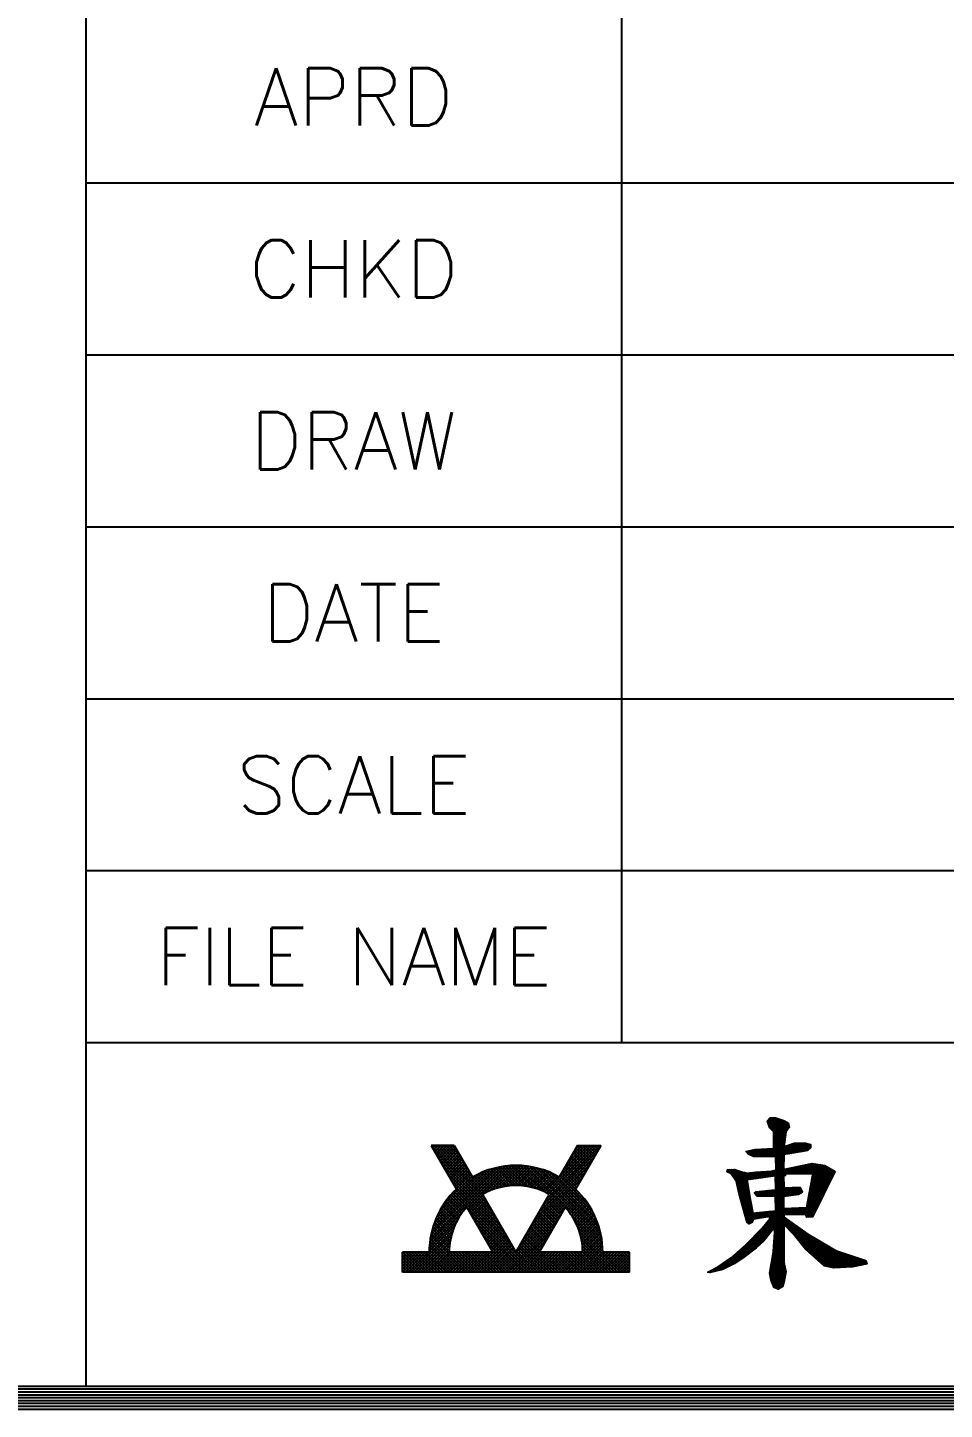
# Model space of a CAD drawing. Extents: x -81 to 345, y -106 to 196.
# Drawn here: x 208.31 to 240.29, y -96.17 to -47.95 of the extents above; entities that cross this region are included whole.
import ezdxf
from ezdxf.enums import TextEntityAlignment as Align

# ---------------------------------------------------------------- set-up
doc = ezdxf.new("R2010")
doc.units = 0
doc.header["$LTSCALE"] = 2.60274
doc.styles.get("Standard").update_dxf_attribs({"font": 'romans.shx', "width": 0.8, "bigfont": 'whgtxt.shx'})

msp = doc.modelspace()

# ---------------------------------------------------------------- linework, layer by layer
at = {"ltscale": 7.808219}
msp.add_line((210.348, 18.631), (210.348, -95.369), dxfattribs=at)
at = {"color": 4, "ltscale": 7.808219}
for p, q in [((229.023, -47.369), (229.023, -83.369)), ((210.348, -53.369), (260.148, -53.369)), ((210.348, -59.369), (260.148, -59.369)), ((210.348, -65.369), (260.148, -65.369)), ((210.348, -71.369), (260.148, -71.369)), ((210.348, -77.369), (260.148, -77.369)), ((210.348, -83.369), (334.848, -83.369))]:
    msp.add_line(p, q, dxfattribs=at)
at = {"color": 4, "ltscale": 100}
for p, q in [((234.734, -86.707), (234.127, -86.1)), ((234.128, -86.106), (234.235, -86)), ((234.145, -86.164), (234.309, -86)), ((234.726, -86.773), (234.157, -86.204)), ((234.743, -86.64), (234.161, -86.059)), ((234.162, -86.221), (234.384, -86)), ((234.179, -86.279), (234.445, -86.013)), ((234.718, -86.839), (234.188, -86.31)), ((234.751, -86.574), (234.194, -86.018)), ((234.196, -86.336), (234.503, -86.03)), ((234.23, -86.377), (234.56, -86.047)), ((234.759, -86.508), (234.251, -86)), ((234.268, -86.413), (234.617, -86.064)), ((234.307, -86.449), (234.675, -86.081)), ((234.783, -86.457), (234.326, -86)), ((234.338, -86.493), (234.723, -86.107)), ((234.338, -86.567), (234.771, -86.134)), ((234.338, -86.642), (234.819, -86.161)), ((234.338, -86.716), (234.85, -86.205)), ((234.338, -86.791), (234.861, -86.268)), ((234.814, -86.414), (234.4, -86)), ((234.845, -86.37), (234.505, -86.031)), ((234.87, -86.321), (234.612, -86.063)), ((234.854, -86.23), (234.741, -86.117)), ((234.078, -87.349), (234.736, -86.691)), ((234.152, -87.35), (234.726, -86.776)), ((234.338, -86.865), (234.872, -86.332)), ((234.338, -86.94), (234.758, -86.52)), ((234.709, -86.905), (234.338, -86.534)), ((234.338, -87.014), (234.747, -86.606)), ((234.701, -86.972), (234.338, -86.609)), ((234.899, -87.244), (234.338, -86.683)), ((234.835, -87.255), (234.338, -86.758)), ((222.391, -86.959), (223.27, -88.483)), ((223.197, -86.959), (222.391, -86.959)), ((224.279, -88.833), (222.405, -86.959)), ((222.437, -87.04), (222.518, -86.959)), ((222.475, -87.105), (222.621, -86.959)), ((224.204, -88.656), (222.508, -86.959)), ((224.42, -89.077), (222.512, -87.169)), ((222.513, -87.17), (222.724, -86.959)), ((222.55, -87.236), (222.827, -86.959)), ((222.588, -87.301), (222.93, -86.959)), ((224.271, -88.619), (222.611, -86.959)), ((222.626, -87.366), (223.033, -86.959)), ((222.663, -87.431), (223.135, -86.959)), ((222.701, -87.496), (223.212, -86.985)), ((224.34, -88.585), (222.714, -86.959)), ((222.739, -87.562), (223.25, -87.05)), ((222.776, -87.627), (223.288, -87.116)), ((222.814, -87.692), (223.325, -87.181)), ((223.717, -87.86), (222.817, -86.959)), ((222.852, -87.757), (223.363, -87.246)), ((223.577, -87.616), (222.919, -86.959)), ((223.436, -87.373), (223.022, -86.959)), ((223.296, -87.13), (223.125, -86.959)), ((223.197, -86.959), (223.834, -88.063)), ((226.29, -89.051), (228.197, -87.143)), ((226.348, -88.582), (227.97, -86.959)), ((226.416, -88.616), (228.073, -86.959)), ((226.43, -88.808), (228.279, -86.959)), ((226.483, -88.652), (228.176, -86.959)), ((227.498, -86.959), (226.86, -88.063)), ((226.992, -87.834), (227.867, -86.959)), ((227.133, -87.591), (227.764, -86.959)), ((227.273, -87.347), (227.662, -86.959)), ((227.839, -87.764), (227.328, -87.253)), ((227.877, -87.699), (227.366, -87.188)), ((227.914, -87.634), (227.403, -87.123)), ((227.414, -87.104), (227.559, -86.959)), ((228.304, -86.959), (227.424, -88.483)), ((227.952, -87.568), (227.441, -87.057)), ((227.99, -87.503), (227.478, -86.992)), ((227.498, -86.959), (228.304, -86.959)), ((228.027, -87.438), (227.548, -86.959)), ((228.065, -87.373), (227.651, -86.959)), ((228.103, -87.308), (227.754, -86.959)), ((228.14, -87.242), (227.857, -86.959)), ((228.178, -87.177), (227.96, -86.959)), ((228.216, -87.112), (228.063, -86.959)), ((228.253, -87.047), (228.166, -86.959)), ((228.291, -86.982), (228.268, -86.959)), ((233.532, -87.293), (233.403, -87.164)), ((233.408, -87.199), (233.454, -87.154)), ((233.443, -87.238), (233.547, -87.134)), ((233.657, -87.344), (233.465, -87.151)), ((233.485, -87.271), (233.641, -87.115)), ((233.733, -87.345), (233.527, -87.139)), ((233.536, -87.295), (233.729, -87.102)), ((233.586, -87.319), (233.809, -87.097)), ((233.808, -87.345), (233.588, -87.126)), ((233.636, -87.343), (233.888, -87.091)), ((233.883, -87.346), (233.65, -87.113)), ((233.71, -87.344), (233.968, -87.086)), ((233.959, -87.347), (233.714, -87.103)), ((233.784, -87.345), (234.048, -87.081)), ((234.034, -87.348), (233.784, -87.098)), ((234.11, -87.349), (233.854, -87.094)), ((233.857, -87.346), (234.127, -87.077)), ((234.185, -87.35), (233.924, -87.089)), ((233.931, -87.347), (234.201, -87.077)), ((234.261, -87.351), (233.994, -87.085)), ((234.005, -87.348), (234.276, -87.077)), ((234.336, -87.352), (234.064, -87.08)), ((234.682, -87.623), (234.135, -87.077)), ((234.683, -87.55), (234.21, -87.077)), ((234.226, -87.35), (234.715, -86.861)), ((234.684, -87.477), (234.284, -87.077)), ((234.299, -87.351), (234.704, -86.946)), ((234.771, -87.265), (234.338, -86.832)), ((234.707, -87.276), (234.338, -86.907)), ((234.687, -87.33), (234.338, -86.981)), ((234.686, -87.403), (234.338, -87.056)), ((234.373, -87.352), (234.735, -86.99)), ((234.412, -87.387), (234.846, -86.953)), ((234.414, -87.46), (234.958, -86.916)), ((234.415, -87.533), (235.066, -86.883)), ((234.963, -87.234), (234.724, -86.994)), ((234.755, -87.268), (235.142, -86.881)), ((235.027, -87.223), (234.78, -86.975)), ((235.091, -87.213), (234.835, -86.957)), ((234.844, -87.253), (235.218, -86.879)), ((235.156, -87.202), (234.891, -86.938)), ((234.933, -87.239), (235.295, -86.878)), ((235.22, -87.192), (234.947, -86.92)), ((235.282, -87.18), (235.003, -86.901)), ((235.023, -87.224), (235.371, -86.876)), ((235.344, -87.167), (235.06, -86.883)), ((235.112, -87.21), (235.446, -86.875)), ((235.406, -87.155), (235.133, -86.881)), ((235.201, -87.195), (235.503, -86.893)), ((235.468, -87.142), (235.205, -86.88)), ((235.525, -87.125), (235.278, -86.878)), ((235.292, -87.178), (235.559, -86.911)), ((235.566, -87.091), (235.351, -86.876)), ((235.386, -87.159), (235.616, -86.929)), ((235.606, -87.057), (235.424, -86.875)), ((235.48, -87.139), (235.623, -86.996)), ((235.624, -87), (235.523, -86.899)), ((222.343, -90.323), (224.987, -87.679)), ((222.36, -90.204), (224.868, -87.696)), ((222.383, -90.078), (224.742, -87.719)), ((222.413, -89.945), (224.609, -87.749)), ((224.56, -89.32), (222.653, -87.412)), ((224.701, -89.564), (222.793, -87.656)), ((222.889, -87.822), (223.4, -87.311)), ((222.927, -87.888), (223.438, -87.377)), ((222.965, -87.953), (223.476, -87.442)), ((223.002, -88.018), (223.513, -87.507)), ((223.04, -88.083), (223.551, -87.572)), ((223.078, -88.149), (223.589, -87.637)), ((223.115, -88.214), (223.626, -87.703)), ((223.642, -89.127), (225.102, -87.667)), ((224.231, -88.641), (225.212, -87.66)), ((224.431, -88.544), (225.317, -87.658)), ((224.598, -88.48), (225.419, -87.658)), ((225.244, -88.358), (224.63, -87.744)), ((225.345, -88.356), (224.713, -87.725)), ((224.746, -88.435), (225.518, -87.662)), ((225.45, -88.358), (224.799, -87.707)), ((224.88, -88.403), (225.614, -87.669)), ((225.56, -88.365), (224.887, -87.693)), ((225.677, -88.379), (224.978, -87.68)), ((225.005, -88.381), (225.707, -87.679)), ((225.801, -88.4), (225.071, -87.67)), ((225.123, -88.367), (225.798, -87.691)), ((225.934, -88.431), (225.166, -87.663)), ((225.234, -88.359), (225.886, -87.706)), ((226.08, -88.474), (225.265, -87.659)), ((225.339, -88.356), (225.972, -87.723)), ((226.245, -88.536), (225.366, -87.657)), ((225.44, -88.358), (226.056, -87.742)), ((226.44, -88.628), (225.472, -87.66)), ((227.048, -89.134), (225.581, -87.666)), ((228.353, -90.336), (225.695, -87.677)), ((228.337, -90.217), (225.814, -87.694)), ((228.315, -90.091), (225.939, -87.716)), ((226.009, -89.538), (227.916, -87.63)), ((228.285, -89.959), (226.072, -87.745)), ((226.149, -89.295), (228.057, -87.387)), ((227.575, -88.221), (227.064, -87.709)), ((227.613, -88.155), (227.102, -87.644)), ((227.651, -88.09), (227.14, -87.579)), ((227.688, -88.025), (227.177, -87.514)), ((227.726, -87.96), (227.215, -87.449)), ((227.764, -87.895), (227.253, -87.383)), ((227.801, -87.829), (227.29, -87.318)), ((234.203, -88.044), (234.683, -87.564)), ((234.29, -88.031), (234.682, -87.64)), ((234.378, -88.018), (234.68, -87.716)), ((234.403, -88.217), (234.864, -87.755)), ((234.681, -87.696), (234.413, -87.429)), ((234.679, -87.77), (234.415, -87.505)), ((234.774, -87.939), (234.416, -87.581)), ((234.417, -87.606), (234.687, -87.336)), ((234.418, -87.679), (234.686, -87.412)), ((234.758, -87.997), (234.418, -87.657)), ((234.686, -88), (234.419, -87.733)), ((234.42, -87.752), (234.684, -87.488)), ((234.697, -87.997), (234.959, -87.735)), ((234.83, -87.939), (235.053, -87.715)), ((235.072, -87.939), (234.884, -87.751)), ((234.904, -87.939), (235.148, -87.696)), ((235.146, -87.939), (234.946, -87.738)), ((234.979, -87.939), (235.242, -87.676)), ((235.221, -87.939), (235.007, -87.725)), ((235.053, -87.939), (235.336, -87.656)), ((235.295, -87.939), (235.069, -87.712)), ((235.128, -87.939), (235.431, -87.636)), ((235.37, -87.939), (235.131, -87.699)), ((235.445, -87.939), (235.192, -87.686)), ((235.203, -87.939), (235.525, -87.616)), ((235.519, -87.939), (235.254, -87.673)), ((235.277, -87.939), (235.62, -87.596)), ((235.594, -87.939), (235.315, -87.66)), ((235.352, -87.939), (235.704, -87.586)), ((235.668, -87.939), (235.377, -87.647)), ((235.426, -87.939), (235.768, -87.597)), ((236.209, -88.405), (235.438, -87.634)), ((236.233, -88.355), (235.5, -87.621)), ((235.501, -87.939), (235.831, -87.608)), ((236.258, -88.305), (235.561, -87.608)), ((235.575, -87.939), (235.895, -87.619)), ((235.611, -88.424), (236.281, -87.754)), ((236.283, -88.255), (235.623, -87.595)), ((235.629, -88.332), (236.234, -87.727)), ((235.647, -88.24), (236.187, -87.699)), ((235.65, -87.939), (235.959, -87.63)), ((235.664, -88.148), (236.141, -87.671)), ((235.682, -88.056), (236.086, -87.651)), ((236.307, -88.205), (235.685, -87.583)), ((235.699, -87.964), (236.022, -87.641)), ((236.332, -88.155), (235.775, -87.599)), ((236.357, -88.105), (235.865, -87.614)), ((236.381, -88.056), (235.955, -87.629)), ((236.406, -88.006), (236.045, -87.644)), ((236.431, -87.956), (236.154, -87.68)), ((222.453, -89.802), (224.466, -87.789)), ((222.504, -89.648), (224.312, -87.84)), ((222.572, -89.477), (224.141, -87.908)), ((222.667, -89.279), (223.943, -88.003)), ((222.813, -89.031), (223.815, -88.029)), ((224.841, -89.807), (222.934, -87.899)), ((224.982, -90.05), (223.074, -88.143)), ((223.153, -88.279), (223.664, -87.768)), ((223.191, -88.344), (223.702, -87.833)), ((223.228, -88.409), (223.739, -87.898)), ((223.266, -88.475), (223.777, -87.963)), ((224.41, -88.553), (223.889, -88.032)), ((224.483, -88.522), (223.956, -87.996)), ((224.557, -88.494), (224.025, -87.962)), ((224.634, -88.468), (224.095, -87.929)), ((224.713, -88.444), (224.166, -87.897)), ((224.794, -88.422), (224.239, -87.868)), ((224.878, -88.404), (224.314, -87.839)), ((224.965, -88.387), (224.39, -87.813)), ((225.055, -88.374), (224.468, -87.788)), ((225.147, -88.364), (224.548, -87.765)), ((225.537, -88.363), (226.138, -87.763)), ((225.631, -88.373), (226.218, -87.785)), ((225.721, -88.386), (226.296, -87.81)), ((225.728, -90.025), (227.635, -88.117)), ((225.808, -88.402), (226.373, -87.836)), ((225.868, -89.781), (227.776, -87.874)), ((225.892, -88.42), (226.448, -87.865)), ((225.974, -88.442), (226.521, -87.894)), ((226.053, -88.465), (226.592, -87.925)), ((226.13, -88.491), (226.663, -87.958)), ((226.204, -88.519), (226.731, -87.992)), ((228.247, -89.818), (226.213, -87.784)), ((226.277, -88.549), (226.798, -88.028)), ((228.197, -89.665), (226.366, -87.834)), ((228.13, -89.496), (226.535, -87.9)), ((228.039, -89.302), (226.729, -87.991)), ((227.902, -89.061), (226.876, -88.036)), ((227.425, -88.482), (226.914, -87.97)), ((227.463, -88.416), (226.951, -87.905)), ((227.5, -88.351), (226.989, -87.84)), ((227.538, -88.286), (227.027, -87.775)), ((232.823, -87.926), (232.724, -87.827)), ((232.726, -87.881), (232.806, -87.801)), ((233.453, -88.482), (232.774, -87.802)), ((232.777, -87.905), (232.884, -87.798)), ((232.828, -87.928), (232.961, -87.795)), ((233.438, -88.392), (232.846, -87.799)), ((233.469, -88.571), (232.856, -87.959)), ((232.863, -87.968), (233.021, -87.81)), ((232.894, -88.012), (233.077, -87.828)), ((233.423, -88.302), (232.917, -87.797)), ((232.925, -88.055), (233.133, -87.847)), ((232.956, -88.099), (233.189, -87.865)), ((232.986, -88.142), (233.245, -87.884)), ((233.408, -88.212), (232.997, -87.802)), ((233.017, -88.186), (233.306, -87.898)), ((233.484, -88.661), (233.04, -88.217)), ((233.044, -88.234), (233.367, -87.911)), ((233.057, -88.295), (233.429, -87.924)), ((233.071, -88.356), (233.512, -87.915)), ((233.084, -88.417), (233.595, -87.906)), ((233.098, -88.478), (233.401, -88.175)), ((233.428, -88.158), (233.109, -87.839)), ((233.111, -88.539), (233.412, -88.238)), ((233.493, -88.149), (233.221, -87.876)), ((233.558, -88.139), (233.32, -87.901)), ((233.623, -88.13), (233.414, -87.921)), ((233.416, -88.16), (233.678, -87.898)), ((233.688, -88.12), (233.485, -87.917)), ((233.503, -88.147), (233.758, -87.892)), ((233.753, -88.11), (233.553, -87.911)), ((233.591, -88.134), (233.838, -87.887)), ((233.818, -88.101), (233.621, -87.904)), ((233.678, -88.121), (233.918, -87.882)), ((233.883, -88.091), (233.689, -87.897)), ((233.948, -88.082), (233.758, -87.892)), ((233.766, -88.109), (233.998, -87.877)), ((234.013, -88.072), (233.828, -87.888)), ((233.853, -88.096), (234.077, -87.871)), ((234.078, -88.062), (233.898, -87.883)), ((233.941, -88.083), (234.157, -87.866)), ((234.143, -88.053), (233.968, -87.878)), ((234.028, -88.07), (234.237, -87.861)), ((234.208, -88.043), (234.038, -87.874)), ((234.272, -88.034), (234.108, -87.869)), ((234.115, -88.057), (234.332, -87.841)), ((234.337, -88.024), (234.178, -87.865)), ((234.186, -88.732), (234.693, -88.225)), ((234.695, -88.307), (234.248, -87.86)), ((234.693, -88.231), (234.31, -87.847)), ((234.691, -88.154), (234.367, -87.83)), ((234.4, -88.07), (234.679, -87.792)), ((234.698, -88.384), (234.4, -88.087)), ((234.401, -88.143), (234.77, -87.775)), ((234.93, -88.691), (234.402, -88.163)), ((234.864, -88.7), (234.403, -88.239)), ((234.404, -88.29), (234.686, -88.008)), ((234.405, -88.363), (234.689, -88.08)), ((234.407, -88.436), (234.691, -88.152)), ((234.688, -88.077), (234.421, -87.809)), ((234.848, -87.939), (234.7, -87.79)), ((234.923, -87.939), (234.761, -87.777)), ((234.997, -87.939), (234.823, -87.764)), ((235.506, -88.977), (236.337, -88.146)), ((235.524, -88.884), (236.409, -87.999)), ((235.541, -88.792), (236.469, -87.865)), ((235.559, -88.7), (236.422, -87.837)), ((235.576, -88.608), (236.375, -87.81)), ((235.594, -88.516), (236.328, -87.782)), ((236.085, -88.654), (235.65, -88.219)), ((236.11, -88.604), (235.662, -88.156)), ((236.135, -88.554), (235.674, -88.094)), ((236.159, -88.504), (235.686, -88.031)), ((236.184, -88.455), (235.698, -87.969)), ((236.455, -87.906), (236.336, -87.787)), ((223.583, -89.165), (223.088, -88.671)), ((225.902, -91.382), (223.137, -88.617)), ((226.005, -91.382), (223.187, -88.564)), ((225.122, -90.294), (223.215, -88.386)), ((225.263, -90.537), (223.239, -88.513)), ((223.68, -89.192), (224.191, -88.681)), ((224.184, -88.668), (225.347, -90.683)), ((224.679, -91.382), (227.502, -88.559)), ((224.782, -91.382), (227.552, -88.611)), ((226.511, -88.668), (225.347, -90.683)), ((225.447, -90.511), (227.45, -88.508)), ((225.587, -90.268), (227.495, -88.36)), ((227.011, -89.199), (226.5, -88.688)), ((227.107, -89.16), (227.602, -88.665)), ((227.154, -89.216), (227.65, -88.72)), ((233.499, -88.751), (233.061, -88.313)), ((233.514, -88.841), (233.082, -88.409)), ((233.533, -88.934), (233.104, -88.504)), ((233.125, -88.6), (233.423, -88.302)), ((233.551, -89.027), (233.125, -88.6)), ((233.14, -88.66), (233.434, -88.366)), ((233.57, -89.12), (233.151, -88.701)), ((233.156, -88.718), (233.445, -88.43)), ((233.172, -88.777), (233.455, -88.493)), ((233.188, -88.836), (233.466, -88.557)), ((233.204, -88.894), (233.477, -88.621)), ((233.22, -88.953), (233.488, -88.684)), ((233.682, -88.64), (233.744, -88.577)), ((233.853, -88.732), (233.713, -88.592)), ((233.715, -88.68), (233.829, -88.567)), ((233.749, -88.721), (233.914, -88.556)), ((233.927, -88.732), (233.77, -88.574)), ((233.813, -88.732), (233.999, -88.546)), ((234.002, -88.732), (233.836, -88.566)), ((233.887, -88.732), (234.084, -88.535)), ((234.076, -88.732), (233.902, -88.558)), ((233.962, -88.732), (234.169, -88.525)), ((234.151, -88.732), (233.969, -88.55)), ((234.226, -88.732), (234.035, -88.541)), ((234.037, -88.732), (234.249, -88.519)), ((234.3, -88.732), (234.101, -88.533)), ((234.111, -88.732), (234.329, -88.514)), ((234.375, -88.732), (234.168, -88.525)), ((234.686, -88.969), (234.237, -88.52)), ((234.26, -88.732), (234.695, -88.297)), ((234.686, -88.894), (234.307, -88.515)), ((234.335, -88.732), (234.697, -88.369)), ((234.686, -88.82), (234.376, -88.51)), ((234.404, -88.737), (234.699, -88.442)), ((234.404, -88.811), (234.768, -88.447)), ((234.798, -88.708), (234.405, -88.315)), ((234.405, -88.885), (234.845, -88.445)), ((234.732, -88.717), (234.406, -88.391)), ((234.406, -88.959), (234.922, -88.442)), ((234.686, -88.745), (234.407, -88.467)), ((234.721, -88.719), (234.999, -88.44)), ((234.996, -88.683), (234.761, -88.448)), ((234.806, -88.707), (235.075, -88.439)), ((235.062, -88.674), (234.833, -88.445)), ((234.892, -88.696), (235.15, -88.438)), ((235.128, -88.666), (234.905, -88.443)), ((234.978, -88.685), (235.226, -88.437)), ((235.194, -88.657), (234.978, -88.441)), ((235.244, -88.633), (235.051, -88.44)), ((235.063, -88.674), (235.285, -88.452)), ((235.291, -88.605), (235.125, -88.438)), ((235.149, -88.663), (235.308, -88.504)), ((235.338, -88.577), (235.198, -88.437)), ((235.264, -89.368), (236.191, -88.441)), ((235.267, -88.619), (235.332, -88.555)), ((235.283, -88.448), (235.271, -88.436)), ((235.338, -89.368), (236.118, -88.588)), ((235.489, -89.069), (236.264, -88.294)), ((235.888, -89.053), (235.555, -88.72)), ((235.913, -89.003), (235.567, -88.657)), ((235.938, -88.953), (235.579, -88.595)), ((235.962, -88.903), (235.591, -88.532)), ((235.987, -88.854), (235.603, -88.469)), ((236.011, -88.804), (235.615, -88.407)), ((236.036, -88.754), (235.627, -88.344)), ((236.061, -88.704), (235.639, -88.282)), ((223.256, -89.662), (222.741, -89.146)), ((223.291, -89.593), (222.78, -89.082)), ((223.327, -89.527), (222.82, -89.02)), ((223.366, -89.463), (222.861, -88.958)), ((223.406, -89.4), (222.904, -88.898)), ((223.447, -89.339), (222.948, -88.839)), ((223.491, -89.279), (222.993, -88.782)), ((223.536, -89.222), (223.04, -88.726)), ((223.632, -89.11), (224.541, -90.683)), ((223.718, -89.257), (224.229, -88.746)), ((223.755, -89.322), (224.266, -88.811)), ((223.793, -89.388), (224.304, -88.876)), ((223.831, -89.453), (224.342, -88.942)), ((223.868, -89.518), (224.379, -89.007)), ((223.906, -89.583), (224.417, -89.072)), ((223.944, -89.649), (224.455, -89.137)), ((223.981, -89.714), (224.492, -89.203)), ((227.062, -89.11), (226.154, -90.683)), ((226.747, -89.655), (226.236, -89.144)), ((226.785, -89.59), (226.274, -89.079)), ((226.822, -89.525), (226.311, -89.014)), ((226.86, -89.46), (226.349, -88.949)), ((226.898, -89.395), (226.387, -88.883)), ((226.935, -89.329), (226.424, -88.818)), ((226.973, -89.264), (226.462, -88.753)), ((227.199, -89.273), (227.696, -88.776)), ((227.243, -89.332), (227.742, -88.833)), ((227.285, -89.393), (227.786, -88.892)), ((227.325, -89.456), (227.829, -88.952)), ((227.364, -89.52), (227.871, -89.013)), ((227.4, -89.586), (227.911, -89.076)), ((227.435, -89.654), (227.95, -89.14)), ((227.468, -89.724), (227.988, -89.205)), ((232.522, -91.29), (234.686, -89.126)), ((232.652, -91.235), (234.721, -89.165)), ((232.795, -91.166), (234.799, -89.162)), ((232.937, -91.098), (234.876, -89.159)), ((233.589, -89.213), (233.179, -88.803)), ((233.607, -89.306), (233.207, -88.906)), ((233.74, -89.513), (233.235, -89.008)), ((233.236, -89.011), (233.499, -88.748)), ((233.252, -89.07), (233.51, -88.812)), ((233.676, -89.524), (233.263, -89.111)), ((233.267, -89.128), (233.521, -88.875)), ((233.284, -89.186), (233.533, -88.937)), ((233.301, -89.243), (233.546, -88.999)), ((233.318, -89.301), (233.558, -89.061)), ((233.335, -89.358), (233.571, -89.123)), ((233.353, -89.416), (233.583, -89.185)), ((234.151, -89.587), (234.686, -89.051)), ((234.207, -89.456), (234.686, -88.977)), ((234.686, -89.043), (234.404, -88.761)), ((234.686, -89.118), (234.405, -88.836)), ((234.862, -89.368), (234.405, -88.912)), ((234.406, -89.033), (234.686, -88.753)), ((234.787, -89.368), (234.406, -88.987)), ((234.407, -89.107), (234.686, -88.828)), ((234.713, -89.368), (234.407, -89.062)), ((234.688, -89.418), (234.407, -89.137)), ((234.408, -89.177), (234.686, -88.899)), ((234.936, -89.368), (234.733, -89.165)), ((234.742, -89.368), (234.954, -89.156)), ((235.011, -89.368), (234.805, -89.162)), ((234.816, -89.368), (235.031, -89.153)), ((235.085, -89.368), (234.876, -89.159)), ((234.891, -89.368), (235.109, -89.15)), ((235.16, -89.368), (234.948, -89.156)), ((234.966, -89.368), (235.187, -89.147)), ((235.234, -89.368), (235.02, -89.154)), ((235.04, -89.368), (235.264, -89.144)), ((235.309, -89.368), (235.092, -89.151)), ((235.115, -89.368), (235.342, -89.141)), ((235.383, -89.368), (235.163, -89.148)), ((235.189, -89.368), (235.419, -89.138)), ((235.458, -89.368), (235.235, -89.145)), ((235.619, -89.454), (235.307, -89.142)), ((235.691, -89.452), (235.378, -89.14)), ((235.413, -89.368), (236.045, -88.736)), ((235.716, -89.402), (235.45, -89.137)), ((235.467, -89.388), (235.972, -88.883)), ((235.485, -89.445), (235.899, -89.031)), ((235.74, -89.352), (235.487, -89.099)), ((235.765, -89.302), (235.495, -89.033)), ((235.79, -89.253), (235.507, -88.97)), ((235.814, -89.203), (235.519, -88.908)), ((235.839, -89.153), (235.531, -88.845)), ((235.864, -89.103), (235.543, -88.782)), ((235.547, -89.458), (235.826, -89.178)), ((222.324, -90.548), (223.305, -89.567)), ((222.331, -90.438), (223.494, -89.275)), ((223.071, -90.197), (222.509, -89.635)), ((223.091, -90.113), (222.538, -89.56)), ((223.113, -90.033), (222.568, -89.488)), ((223.137, -89.954), (222.599, -89.417)), ((223.164, -89.878), (222.633, -89.347)), ((223.192, -89.804), (222.667, -89.279)), ((223.223, -89.732), (222.703, -89.212)), ((225.799, -91.382), (223.777, -89.359)), ((225.696, -91.382), (223.917, -89.603)), ((224.019, -89.779), (224.53, -89.268)), ((224.057, -89.844), (224.568, -89.333)), ((224.094, -89.909), (224.605, -89.398)), ((224.132, -89.975), (224.643, -89.463)), ((224.169, -90.04), (224.681, -89.529)), ((224.207, -90.105), (224.718, -89.594)), ((224.245, -90.17), (224.756, -89.659)), ((224.885, -91.382), (226.933, -89.334)), ((224.988, -91.382), (226.792, -89.577)), ((226.446, -90.177), (225.935, -89.666)), ((226.484, -90.112), (225.972, -89.601)), ((226.521, -90.047), (226.01, -89.535)), ((226.559, -89.981), (226.048, -89.47)), ((226.597, -89.916), (226.085, -89.405)), ((226.634, -89.851), (226.123, -89.34)), ((226.672, -89.786), (226.161, -89.275)), ((226.709, -89.721), (226.198, -89.209)), ((228.364, -90.449), (227.232, -89.317)), ((228.371, -90.559), (227.403, -89.591)), ((227.499, -89.796), (228.024, -89.272)), ((227.528, -89.87), (228.059, -89.34)), ((227.555, -89.946), (228.092, -89.409)), ((227.58, -90.024), (228.124, -89.48)), ((227.602, -90.105), (228.154, -89.553)), ((227.622, -90.188), (228.183, -89.627)), ((233.139, -90.971), (234.688, -89.422)), ((233.618, -89.54), (233.293, -89.216)), ((233.597, -89.594), (233.325, -89.322)), ((233.576, -89.648), (233.356, -89.427)), ((233.37, -89.473), (233.596, -89.247)), ((233.387, -89.531), (233.608, -89.31)), ((233.526, -89.672), (233.387, -89.533)), ((233.404, -89.588), (233.68, -89.312)), ((233.423, -90.762), (234.709, -89.475)), ((233.425, -89.642), (233.763, -89.304)), ((233.465, -89.676), (233.846, -89.295)), ((233.554, -89.661), (233.581, -89.634)), ((233.803, -89.502), (233.619, -89.318)), ((233.867, -89.491), (233.687, -89.311)), ((233.695, -89.521), (233.929, -89.287)), ((233.931, -89.48), (233.755, -89.304)), ((233.785, -89.505), (234.012, -89.279)), ((233.994, -89.469), (233.822, -89.298)), ((233.875, -89.49), (234.095, -89.27)), ((234.058, -89.459), (233.89, -89.291)), ((234.121, -89.448), (233.958, -89.284)), ((233.965, -89.475), (234.178, -89.262)), ((234.185, -89.437), (234.025, -89.277)), ((234.055, -89.459), (234.26, -89.253)), ((234.697, -89.874), (234.093, -89.27)), ((234.331, -89.88), (234.1, -89.65)), ((234.365, -89.841), (234.133, -89.609)), ((234.145, -89.444), (234.343, -89.245)), ((234.697, -89.8), (234.161, -89.263)), ((234.697, -90.098), (234.166, -89.567)), ((234.697, -90.023), (234.2, -89.526)), ((234.697, -89.949), (234.207, -89.458)), ((234.697, -89.725), (234.228, -89.257)), ((236.235, -91.189), (234.296, -89.25)), ((236.327, -91.206), (234.364, -89.243)), ((234.37, -90.038), (234.841, -89.568)), ((234.375, -89.959), (234.797, -89.537)), ((234.38, -89.879), (234.753, -89.506)), ((236.419, -91.224), (234.408, -89.212)), ((234.735, -89.748), (234.884, -89.598)), ((234.771, -89.786), (234.928, -89.629)), ((234.807, -89.825), (234.972, -89.66)), ((236.494, -91.224), (234.83, -89.56)), ((235.547, -89.457), (235.463, -89.373)), ((235.625, -89.454), (235.754, -89.325)), ((221.696, -91.382), (223.144, -89.934)), ((221.799, -91.382), (223.099, -90.082)), ((222.322, -90.653), (223.208, -89.767)), ((223.639, -91.382), (222.375, -90.118)), ((223.742, -91.382), (222.392, -90.032)), ((223.023, -90.56), (222.412, -89.949)), ((223.03, -90.464), (222.433, -89.868)), ((223.041, -90.372), (222.457, -89.788)), ((223.054, -90.283), (222.482, -89.711)), ((225.593, -91.382), (224.058, -89.846)), ((225.49, -91.382), (224.198, -90.09)), ((224.282, -90.235), (224.794, -89.724)), ((224.32, -90.301), (224.831, -89.789)), ((224.358, -90.366), (224.869, -89.855)), ((224.395, -90.431), (224.907, -89.92)), ((224.433, -90.496), (224.944, -89.985)), ((224.471, -90.562), (224.982, -90.05)), ((224.508, -90.627), (225.02, -90.116)), ((225.091, -91.382), (226.652, -89.821)), ((225.194, -91.382), (226.511, -90.064)), ((226.182, -90.634), (225.671, -90.122)), ((226.22, -90.568), (225.709, -90.057)), ((226.258, -90.503), (225.746, -89.992)), ((226.295, -90.438), (225.784, -89.927)), ((226.333, -90.373), (225.822, -89.862)), ((226.371, -90.308), (225.859, -89.796)), ((226.408, -90.242), (225.897, -89.731)), ((227.045, -91.382), (228.318, -90.109)), ((229.091, -91.382), (227.495, -89.786)), ((228.988, -91.382), (227.557, -89.95)), ((228.885, -91.382), (227.6, -90.097)), ((227.639, -90.274), (228.21, -89.703)), ((227.653, -90.363), (228.235, -89.78)), ((227.664, -90.455), (228.259, -89.859)), ((227.671, -90.55), (228.281, -89.94)), ((227.675, -90.649), (228.3, -90.024)), ((233.875, -90.394), (233.638, -90.156)), ((233.915, -90.36), (233.675, -90.119)), ((233.955, -90.325), (233.711, -90.081)), ((233.995, -90.29), (233.748, -90.044)), ((234.029, -90.249), (233.785, -90.006)), ((233.797, -90.462), (234.105, -90.154)), ((234.062, -90.208), (233.822, -89.968)), ((234.095, -90.167), (233.859, -89.931)), ((234.128, -90.125), (233.896, -89.893)), ((234.161, -90.084), (233.933, -89.856)), ((234.194, -90.042), (233.968, -89.816)), ((234.228, -90.001), (234.001, -89.775)), ((234.261, -89.96), (234.034, -89.733)), ((234.296, -89.92), (234.067, -89.692)), ((234.338, -90.517), (234.697, -90.158)), ((234.343, -90.437), (234.697, -90.084)), ((234.349, -90.358), (234.697, -90.009)), ((234.354, -90.278), (234.697, -89.935)), ((234.359, -90.198), (234.697, -89.86)), ((234.697, -90.471), (234.363, -90.137)), ((234.364, -90.118), (234.697, -89.786)), ((234.697, -90.396), (234.368, -90.067)), ((234.697, -90.322), (234.372, -89.997)), ((234.697, -90.247), (234.377, -89.927)), ((234.697, -90.172), (234.382, -89.857)), ((234.843, -89.863), (235.016, -89.691)), ((234.88, -89.901), (235.059, -89.721)), ((234.916, -89.939), (235.103, -89.752)), ((234.952, -89.978), (235.147, -89.783)), ((234.988, -90.016), (235.191, -89.814)), ((235.025, -90.054), (235.235, -89.844)), ((235.059, -90.095), (235.278, -89.875)), ((236.564, -91.22), (235.081, -89.737)), ((235.092, -90.136), (235.322, -89.906)), ((235.126, -90.177), (235.366, -89.937)), ((235.159, -90.218), (235.41, -89.967)), ((235.193, -90.259), (235.453, -89.998)), ((235.227, -90.299), (235.497, -90.029)), ((235.26, -90.34), (235.542, -90.059)), ((235.294, -90.381), (235.589, -90.086)), ((235.328, -90.422), (235.636, -90.114)), ((236.635, -91.216), (235.332, -89.913)), ((235.361, -90.463), (235.683, -90.142)), ((235.395, -90.504), (235.729, -90.169)), ((236.705, -91.212), (235.567, -90.074)), ((221.902, -91.382), (223.067, -90.216)), ((222.005, -91.382), (223.045, -90.341)), ((222.108, -91.382), (223.031, -90.459)), ((222.21, -91.382), (223.023, -90.57)), ((223.124, -91.382), (222.323, -90.581)), ((223.227, -91.382), (222.328, -90.483)), ((223.33, -91.382), (222.336, -90.388)), ((223.433, -91.382), (222.346, -90.295)), ((223.536, -91.382), (222.359, -90.205)), ((223.856, -91.382), (225.057, -90.181)), ((223.959, -91.382), (225.095, -90.246)), ((224.062, -91.382), (225.132, -90.311)), ((224.165, -91.382), (225.17, -90.376)), ((224.268, -91.382), (225.208, -90.442)), ((225.387, -91.382), (224.339, -90.333)), ((224.371, -91.382), (225.245, -90.507)), ((224.474, -91.382), (225.283, -90.572)), ((225.285, -91.382), (224.479, -90.576)), ((224.576, -91.382), (225.321, -90.637)), ((225.296, -91.382), (226.371, -90.307)), ((226.107, -91.382), (225.37, -90.644)), ((225.399, -91.382), (226.23, -90.551)), ((226.21, -91.382), (225.408, -90.579)), ((226.313, -91.382), (225.445, -90.514)), ((226.416, -91.382), (225.483, -90.449)), ((226.519, -91.382), (225.521, -90.383)), ((226.622, -91.382), (225.558, -90.318)), ((226.725, -91.382), (225.596, -90.253)), ((226.828, -91.382), (225.634, -90.188)), ((227.148, -91.382), (228.334, -90.196)), ((227.251, -91.382), (228.347, -90.286)), ((227.354, -91.382), (228.358, -90.378)), ((227.457, -91.382), (228.366, -90.472)), ((227.56, -91.382), (228.371, -90.57)), ((228.782, -91.382), (227.63, -90.23)), ((228.679, -91.382), (227.652, -90.354)), ((228.576, -91.382), (227.665, -90.471)), ((228.473, -91.382), (227.673, -90.581)), ((233.339, -90.827), (233.141, -90.628)), ((233.381, -90.794), (233.18, -90.594)), ((233.423, -90.762), (233.22, -90.559)), ((233.465, -90.729), (233.26, -90.524)), ((233.507, -90.696), (233.3, -90.489)), ((233.548, -90.663), (233.339, -90.454)), ((233.59, -90.631), (233.379, -90.419)), ((233.632, -90.598), (233.416, -90.382)), ((233.674, -90.565), (233.453, -90.344)), ((233.715, -90.532), (233.49, -90.306)), ((233.756, -90.498), (233.527, -90.269)), ((233.796, -90.463), (233.564, -90.231)), ((233.836, -90.429), (233.601, -90.194)), ((234.272, -91.031), (234.697, -90.605)), ((234.285, -90.943), (234.697, -90.531)), ((234.299, -90.855), (234.697, -90.456)), ((234.312, -90.767), (234.697, -90.382)), ((234.326, -90.679), (234.697, -90.307)), ((234.697, -90.992), (234.331, -90.626)), ((234.333, -90.597), (234.697, -90.233)), ((234.697, -90.918), (234.336, -90.556)), ((234.697, -90.843), (234.34, -90.486)), ((234.697, -90.769), (234.345, -90.416)), ((234.697, -90.694), (234.349, -90.346)), ((234.697, -90.62), (234.354, -90.276)), ((234.697, -90.545), (234.359, -90.207)), ((235.673, -90.775), (235.365, -90.467)), ((235.428, -90.545), (235.776, -90.197)), ((235.464, -90.584), (235.823, -90.225)), ((235.503, -90.62), (235.87, -90.252)), ((235.541, -90.655), (235.917, -90.28)), ((235.58, -90.691), (235.964, -90.308)), ((235.619, -90.727), (236.011, -90.335)), ((235.658, -90.762), (236.057, -90.363)), ((235.697, -90.798), (236.104, -90.391)), ((235.736, -90.833), (236.151, -90.418)), ((236.776, -91.208), (235.749, -90.181)), ((235.775, -90.869), (236.198, -90.446)), ((235.814, -90.905), (236.245, -90.474)), ((235.853, -90.94), (236.292, -90.501)), ((235.892, -90.976), (236.339, -90.529)), ((236.846, -91.204), (235.931, -90.288)), ((235.931, -91.011), (236.386, -90.557)), ((235.97, -91.047), (236.432, -90.584)), ((236.009, -91.082), (236.479, -90.612)), ((236.048, -91.118), (236.532, -90.633)), ((236.917, -91.2), (236.113, -90.396)), ((236.987, -91.196), (236.295, -90.503)), ((237.058, -91.192), (236.477, -90.61)), ((221.388, -91.382), (222.086, -90.683)), ((221.39, -91.07), (221.777, -90.683)), ((221.39, -90.967), (221.674, -90.683)), ((221.39, -90.864), (221.571, -90.683)), ((221.39, -90.762), (221.469, -90.683)), ((222.321, -90.683), (221.39, -90.683)), ((221.39, -91.382), (221.39, -90.683)), ((221.39, -91.276), (221.983, -90.683)), ((221.39, -91.173), (221.88, -90.683)), ((221.993, -91.382), (221.39, -90.779)), ((221.89, -91.382), (221.39, -90.882)), ((221.787, -91.382), (221.39, -90.985)), ((221.684, -91.382), (221.39, -91.088)), ((222.096, -91.382), (221.397, -90.683)), ((221.49, -91.382), (222.189, -90.683)), ((222.198, -91.382), (221.5, -90.683)), ((221.593, -91.382), (222.292, -90.683)), ((222.301, -91.382), (221.603, -90.683)), ((222.404, -91.382), (221.706, -90.683)), ((222.507, -91.382), (221.809, -90.683)), ((222.61, -91.382), (221.912, -90.683)), ((222.713, -91.382), (222.015, -90.683)), ((222.816, -91.382), (222.117, -90.683)), ((222.919, -91.382), (222.22, -90.683)), ((222.313, -91.382), (223.012, -90.683)), ((223.021, -91.382), (222.323, -90.683)), ((222.416, -91.382), (223.114, -90.683)), ((222.519, -91.382), (223.217, -90.683)), ((222.622, -91.382), (223.32, -90.683)), ((222.725, -91.382), (223.423, -90.683)), ((222.828, -91.382), (223.526, -90.683)), ((222.931, -91.382), (223.629, -90.683)), ((224.541, -90.683), (223.02, -90.683)), ((223.033, -91.382), (223.732, -90.683)), ((223.136, -91.382), (223.835, -90.683)), ((223.844, -91.382), (223.146, -90.683)), ((223.239, -91.382), (223.937, -90.683)), ((223.947, -91.382), (223.249, -90.683)), ((223.342, -91.382), (224.04, -90.683)), ((224.05, -91.382), (223.352, -90.683)), ((223.445, -91.382), (224.143, -90.683)), ((224.153, -91.382), (223.455, -90.683)), ((223.548, -91.382), (224.246, -90.683)), ((224.256, -91.382), (223.558, -90.683)), ((223.651, -91.382), (224.349, -90.683)), ((224.359, -91.382), (223.66, -90.683)), ((223.753, -91.382), (224.452, -90.683)), ((224.462, -91.382), (223.763, -90.683)), ((224.564, -91.382), (223.866, -90.683)), ((224.667, -91.382), (223.969, -90.683)), ((224.77, -91.382), (224.072, -90.683)), ((224.873, -91.382), (224.175, -90.683)), ((224.976, -91.382), (224.278, -90.683)), ((225.079, -91.382), (224.38, -90.683)), ((225.182, -91.382), (224.483, -90.683)), ((225.502, -91.382), (226.2, -90.683)), ((225.605, -91.382), (226.303, -90.683)), ((225.708, -91.382), (226.406, -90.683)), ((225.811, -91.382), (226.509, -90.683)), ((225.914, -91.382), (226.612, -90.683)), ((226.017, -91.382), (226.715, -90.683)), ((226.119, -91.382), (226.818, -90.683)), ((227.675, -90.683), (226.154, -90.683)), ((226.222, -91.382), (226.921, -90.683)), ((226.93, -91.382), (226.232, -90.683)), ((226.325, -91.382), (227.023, -90.683)), ((227.033, -91.382), (226.335, -90.683)), ((226.428, -91.382), (227.126, -90.683)), ((227.136, -91.382), (226.438, -90.683)), ((226.531, -91.382), (227.229, -90.683)), ((227.239, -91.382), (226.541, -90.683)), ((226.634, -91.382), (227.332, -90.683)), ((227.342, -91.382), (226.644, -90.683)), ((226.737, -91.382), (227.435, -90.683)), ((227.445, -91.382), (226.746, -90.683)), ((226.839, -91.382), (227.538, -90.683)), ((227.548, -91.382), (226.849, -90.683)), ((226.942, -91.382), (227.641, -90.683)), ((227.65, -91.382), (226.952, -90.683)), ((227.753, -91.382), (227.055, -90.683)), ((227.856, -91.382), (227.158, -90.683)), ((227.959, -91.382), (227.261, -90.683)), ((228.062, -91.382), (227.364, -90.683)), ((228.165, -91.382), (227.467, -90.683)), ((228.268, -91.382), (227.569, -90.683)), ((227.662, -91.382), (228.361, -90.683)), ((228.371, -91.382), (227.675, -90.686)), ((227.765, -91.382), (228.464, -90.683)), ((227.868, -91.382), (228.566, -90.683)), ((227.971, -91.382), (228.669, -90.683)), ((228.074, -91.382), (228.772, -90.683)), ((228.177, -91.382), (228.875, -90.683)), ((228.28, -91.382), (228.978, -90.683)), ((229.304, -90.683), (228.373, -90.683)), ((228.382, -91.382), (229.081, -90.683)), ((228.485, -91.382), (229.184, -90.683)), ((229.193, -91.382), (228.495, -90.683)), ((228.588, -91.382), (229.287, -90.683)), ((229.304, -91.39), (228.598, -90.683)), ((228.691, -91.382), (229.304, -90.768)), ((229.304, -91.287), (228.701, -90.683)), ((228.794, -91.382), (229.304, -90.871)), ((229.304, -91.184), (228.804, -90.683)), ((228.897, -91.382), (229.304, -90.974)), ((229.304, -91.081), (228.907, -90.683)), ((229, -91.382), (229.304, -91.077)), ((229.304, -90.978), (229.01, -90.683)), ((229.304, -90.875), (229.112, -90.683)), ((229.304, -90.772), (229.215, -90.683)), ((229.304, -91.382), (229.304, -90.683)), ((232.323, -91.34), (232.636, -91.027)), ((232.423, -91.315), (232.889, -90.849)), ((232.636, -91.242), (232.508, -91.114)), ((232.687, -91.218), (232.553, -91.084)), ((232.737, -91.194), (232.597, -91.053)), ((232.788, -91.17), (232.641, -91.023)), ((232.838, -91.146), (232.686, -90.993)), ((232.889, -91.121), (232.73, -90.963)), ((232.939, -91.097), (232.774, -90.933)), ((232.988, -91.072), (232.819, -90.903)), ((233.033, -91.042), (232.862, -90.872)), ((233.077, -91.012), (232.902, -90.837)), ((233.122, -90.982), (232.942, -90.802)), ((233.167, -90.952), (232.982, -90.767)), ((233.211, -90.923), (233.021, -90.733)), ((233.256, -90.893), (233.061, -90.698)), ((233.298, -90.86), (233.101, -90.663)), ((234.205, -91.396), (234.697, -90.903)), ((234.209, -91.466), (234.697, -90.978)), ((234.221, -91.529), (234.699, -91.051)), ((234.222, -91.304), (234.697, -90.829)), ((234.233, -91.591), (234.711, -91.113)), ((234.239, -91.212), (234.697, -90.754)), ((234.257, -91.12), (234.697, -90.68)), ((234.73, -91.547), (234.264, -91.081)), ((234.741, -91.483), (234.274, -91.016)), ((234.752, -91.42), (234.284, -90.952)), ((234.759, -91.352), (234.294, -90.887)), ((234.74, -91.259), (234.304, -90.822)), ((234.722, -91.166), (234.314, -90.758)), ((234.703, -91.073), (234.323, -90.693)), ((236.087, -91.154), (236.588, -90.652)), ((236.143, -91.172), (236.643, -90.671)), ((236.206, -91.183), (236.699, -90.69)), ((236.269, -91.195), (236.755, -90.709)), ((236.331, -91.207), (236.81, -90.728)), ((236.394, -91.219), (236.866, -90.747)), ((236.462, -91.226), (236.921, -90.766)), ((236.541, -91.221), (236.977, -90.785)), ((237.123, -91.182), (236.596, -90.655)), ((236.62, -91.217), (237.032, -90.804)), ((236.699, -91.212), (237.088, -90.823)), ((237.185, -91.17), (236.709, -90.694)), ((236.778, -91.208), (237.143, -90.842)), ((237.247, -91.157), (236.822, -90.733)), ((236.857, -91.203), (237.199, -90.861)), ((237.309, -91.145), (236.936, -90.771)), ((236.936, -91.199), (237.254, -90.88)), ((237.015, -91.194), (237.31, -90.899)), ((237.371, -91.132), (237.049, -90.81)), ((237.096, -91.187), (237.365, -90.918)), ((237.433, -91.12), (237.162, -90.849)), ((237.189, -91.169), (237.421, -90.937)), ((237.496, -91.108), (237.276, -90.888)), ((237.283, -91.15), (237.477, -90.956)), ((237.376, -91.132), (237.532, -90.975)), ((237.558, -91.095), (237.389, -90.926)), ((237.469, -91.113), (237.56, -91.022)), ((237.561, -91.024), (237.502, -90.965)), ((237.562, -91.094), (237.582, -91.074)), ((221.581, -91.382), (221.39, -91.191)), ((221.478, -91.382), (221.39, -91.294)), ((229.304, -91.382), (221.39, -91.382)), ((229.103, -91.382), (229.304, -91.18)), ((229.205, -91.382), (229.304, -91.283)), ((232.054, -91.385), (232.068, -91.371)), ((232.115, -91.392), (232.085, -91.362)), ((232.125, -91.389), (232.234, -91.279)), ((232.175, -91.377), (232.133, -91.335)), ((232.234, -91.362), (232.181, -91.309)), ((232.224, -91.364), (232.403, -91.185)), ((232.294, -91.347), (232.229, -91.282)), ((232.354, -91.332), (232.277, -91.256)), ((232.413, -91.317), (232.325, -91.229)), ((232.473, -91.302), (232.373, -91.203)), ((232.533, -91.287), (232.419, -91.174)), ((232.586, -91.266), (232.464, -91.144)), ((234.655, -91.845), (234.205, -91.394)), ((234.626, -91.89), (234.21, -91.474)), ((234.676, -91.791), (234.217, -91.332)), ((234.58, -91.919), (234.228, -91.567)), ((234.696, -91.736), (234.229, -91.269)), ((234.708, -91.674), (234.241, -91.206)), ((234.245, -91.654), (234.724, -91.175)), ((234.719, -91.61), (234.252, -91.144)), ((234.266, -91.707), (234.736, -91.237)), ((234.289, -91.759), (234.748, -91.299)), ((234.311, -91.811), (234.761, -91.361)), ((234.333, -91.863), (234.747, -91.45)), ((234.355, -91.917), (234.731, -91.541)), ((234.535, -91.948), (234.246, -91.659)), ((234.479, -91.966), (234.302, -91.789)), ((234.408, -91.938), (234.715, -91.631)), ((234.461, -91.959), (234.699, -91.721)), ((234.569, -91.926), (234.658, -91.837))]:
    msp.add_line(p, q, dxfattribs=at)
at = {"color": 4, "ltscale": 7.808219}
for points in [[(-71.452, 186.471), (335.648, 186.471), (335.648, -96.169), (-71.452, -96.169)], [(-71.352, 186.371), (335.548, 186.371), (335.548, -96.069), (-71.352, -96.069)], [(-71.252, 186.271), (335.448, 186.271), (335.448, -95.969), (-71.252, -95.969)], [(-71.152, 186.171), (335.348, 186.171), (335.348, -95.869), (-71.152, -95.869)], [(-71.052, 186.071), (335.248, 186.071), (335.248, -95.769), (-71.052, -95.769)], [(-70.952, 185.971), (335.148, 185.971), (335.148, -95.669), (-70.952, -95.669)], [(-70.852, 185.871), (335.048, 185.871), (335.048, -95.569), (-70.852, -95.569)], [(-70.752, 185.771), (334.948, 185.771), (334.948, -95.469), (-70.752, -95.469)], [(-70.652, 185.671), (334.848, 185.671), (334.848, -95.369), (-70.652, -95.369)]]:
    msp.add_lwpolyline(points, close=True, dxfattribs=at)
at = {"color": 4, "ltscale": 100}
for points in [[(234.338, -87.077), (234.338, -86.478), (234.2, -86.349), (234.126, -86.101), (234.209, -86), (234.403, -86), (234.679, -86.083), (234.844, -86.175), (234.872, -86.331), (234.762, -86.488), (234.697, -87.003), (235.056, -86.883), (235.443, -86.874), (235.618, -86.929), (235.627, -87.04), (235.517, -87.132), (235.25, -87.187), (234.688, -87.279), (234.679, -87.794), (235.682, -87.583), (236.115, -87.656), (236.474, -87.868), (235.691, -89.451), (235.489, -89.46), (235.461, -89.368), (234.688, -89.368), (234.688, -89.46), (235.526, -90.049), (236.492, -90.62), (237.542, -90.979), (237.588, -91.089), (237.082, -91.19), (236.437, -91.227), (236.097, -91.163), (235.452, -90.574), (235.029, -90.058), (234.697, -89.709), (234.697, -91.043), (234.762, -91.365), (234.697, -91.733), (234.642, -91.881), (234.495, -91.973), (234.357, -91.917), (234.246, -91.66), (234.2, -91.42), (234.264, -91.08), (234.329, -90.657), (234.384, -89.819), (234.255, -89.966), (233.997, -90.288), (233.721, -90.528), (233.252, -90.896), (232.976, -91.08), (232.552, -91.282), (232.11, -91.393), (232.046, -91.384), (232.396, -91.19), (232.856, -90.877), (233.371, -90.426), (233.951, -89.837), (234.2, -89.525), (234.209, -89.433), (233.62, -89.534), (233.574, -89.653), (233.482, -89.69), (233.417, -89.635), (233.27, -89.138), (233.132, -88.632), (233.04, -88.218), (232.837, -87.932), (232.718, -87.877), (232.727, -87.804), (232.976, -87.794), (233.252, -87.886), (233.427, -87.923), (233.703, -87.896), (234.274, -87.859), (234.421, -87.813), (234.412, -87.353), (233.638, -87.343), (233.463, -87.261), (233.381, -87.169), (233.694, -87.104), (234.117, -87.077)], [(234.399, -88.015), (233.399, -88.163), (233.516, -88.848), (233.61, -89.319), (234.408, -89.238), (234.404, -88.732), (233.758, -88.732), (233.673, -88.629), (233.727, -88.58), (234.161, -88.526), (234.408, -88.508)], [(234.762, -87.997), (234.771, -87.939), (235.704, -87.939), (235.489, -89.068), (235.484, -89.135), (234.686, -89.167), (234.686, -88.723), (235.206, -88.656), (235.341, -88.575), (235.278, -88.436), (234.978, -88.441), (234.7, -88.45), (234.686, -87.997)]]:
    msp.add_lwpolyline(points, close=True, dxfattribs=at)
for radius, start, end in [(3.026, 60, 120), (3.026, 133.3424, 180), (2.328, 60, 120), (3.026, 0, 46.6576), (2.328, 137.4576, 180), (2.328, 0, 42.5424)]:
    msp.add_arc((225.347, -90.683), radius, start, end, dxfattribs=at)

# ---------------------------------------------------------------- texts
at = {"color": 4, "ltscale": 7.808219}
for s, p in [('APRD', (219.685, -50.369)), ('CHKD', (219.685, -56.369)), ('DRAW', (219.685, -62.369)), ('DATE', (219.685, -68.369)), ('SCALE', (219.685, -74.369)), ('FILE NAME', (219.685, -80.369))]:
    msp.add_text(s, height=2, dxfattribs=at).set_placement(p, align=Align.MIDDLE)

doc.saveas('drawing.dxf')
